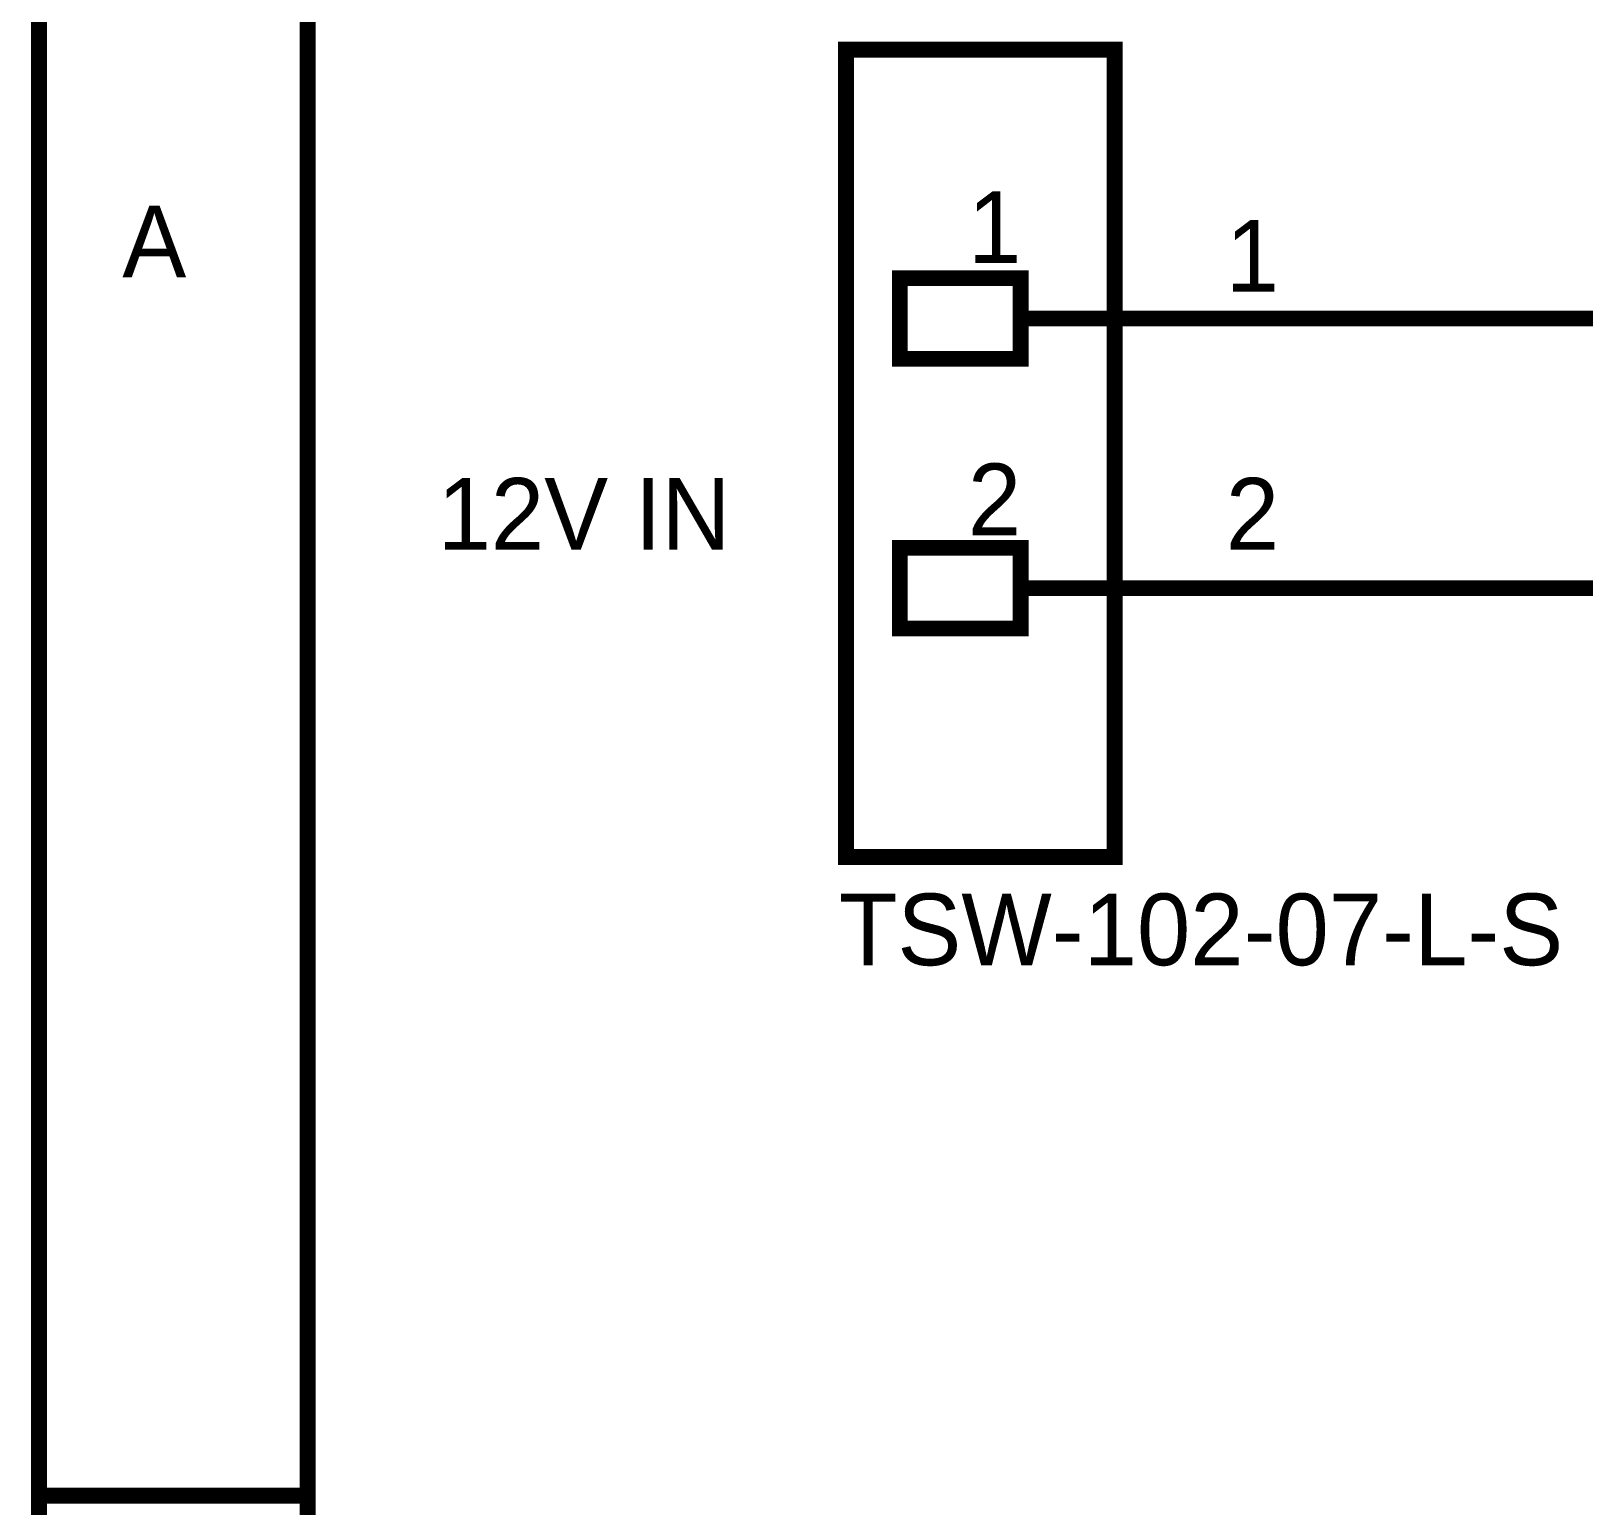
# Model space of a CAD drawing. Header units: inches. Extents: x 0 to 9.5, y -0.01 to 7.51.
# Drawn here: x -0.004 to 1.15, y 5.617 to 6.714 of the extents above; entities that cross this region are included whole.
import ezdxf

# ---------------------------------------------------------------- set-up
doc = ezdxf.new("R2010")
doc.units = ezdxf.units.IN
doc.header["$MEASUREMENT"] = 0
doc.layers.add('Sheet', color=255, linetype='Continuous')

msp = doc.modelspace()

# ---------------------------------------------------------------- linework, layer by layer
at = {"layer": 'Sheet'}
for points in [[(0.002, 7.5, 0.0118, 0.0118, 0), (9.4987, 7.5, 0.0118, 0.0118, 0), (9.4987, 0, 0.0118, 0.0118, 0), (0.002, 0, 0.0118, 0.0118, 0), (0.002, 7.5, 0.0118, 0.0118, 0)], [(0.002, 7.5, 0.0039, 0.0039, 0), (0.002, 0, 0.0039, 0.0039, 0), (9.4987, 0, 0.0039, 0.0039, 0), (9.4987, 7.5, 0.0039, 0.0039, 0), (0.002, 7.5, 0.0039, 0.0039, 0), (0.002, 7.5, 0.0039, 0.0039, 0)], [(0.2017, 7.2996, 0.0118, 0.0118, 0), (9.299, 7.2996, 0.0118, 0.0118, 0), (9.299, 0.1998, 0.0118, 0.0118, 0), (0.2017, 0.1998, 0.0118, 0.0118, 0), (0.2017, 7.2996, 0.0118, 0.0118, 0)], [(0.2017, 7.2996, 0.0039, 0.0039, 0), (0.2017, 0.1998, 0.0039, 0.0039, 0), (9.299, 0.1998, 0.0039, 0.0039, 0), (9.299, 7.2996, 0.0039, 0.0039, 0), (0.2017, 7.2996, 0.0039, 0.0039, 0), (0.2017, 7.2996, 0.0039, 0.0039, 0)], [(0.6017, 6.6997, 0.0118, 0.0118, 0), (0.8014, 6.6997, 0.0118, 0.0118, 0), (0.8014, 6.0997, 0.0118, 0.0118, 0), (0.6017, 6.0997, 0.0118, 0.0118, 0), (0.6017, 6.6997, 0.0118, 0.0118, 0)], [(0.6017, 6.6997, 0.0039, 0.0039, 0), (0.6017, 6.0997, 0.0039, 0.0039, 0), (0.8014, 6.0997, 0.0039, 0.0039, 0), (0.8014, 6.6997, 0.0039, 0.0039, 0), (0.6017, 6.6997, 0.0039, 0.0039, 0), (0.6017, 6.6997, 0.0039, 0.0039, 0)], [(0.6417, 6.5299, 0.0118, 0.0118, 0), (0.7315, 6.5299, 0.0118, 0.0118, 0), (0.7315, 6.4699, 0.0118, 0.0118, 0), (0.6417, 6.4699, 0.0118, 0.0118, 0), (0.6417, 6.5299, 0.0118, 0.0118, 0)], [(0.6417, 6.5299, 0.0039, 0.0039, 0), (0.6417, 6.4699, 0.0039, 0.0039, 0), (0.7315, 6.4699, 0.0039, 0.0039, 0), (0.7315, 6.5299, 0.0039, 0.0039, 0), (0.6417, 6.5299, 0.0039, 0.0039, 0), (0.6417, 6.5299, 0.0039, 0.0039, 0)], [(0.6417, 6.3295, 0.0118, 0.0118, 0), (0.7315, 6.3295, 0.0118, 0.0118, 0), (0.7315, 6.2695, 0.0118, 0.0118, 0), (0.6417, 6.2695, 0.0118, 0.0118, 0), (0.6417, 6.3295, 0.0118, 0.0118, 0)], [(0.6417, 6.3295, 0.0039, 0.0039, 0), (0.6417, 6.2695, 0.0039, 0.0039, 0), (0.7315, 6.2695, 0.0039, 0.0039, 0), (0.7315, 6.3295, 0.0039, 0.0039, 0), (0.6417, 6.3295, 0.0039, 0.0039, 0), (0.6417, 6.3295, 0.0039, 0.0039, 0)]]:
    msp.add_lwpolyline(points, format="xyseb", close=True, dxfattribs=at)
for points in [[(0.7315, 6.4999, 0.0118, 0.0118, 0), (0.8014, 6.4999, 0.0118, 0.0118, 0)], [(0.8014, 6.4999, 0.0118, 0.0118, 0), (1.0011, 6.4999, 0.0118, 0.0118, 0)], [(1.2015, 6.4999, 0.0118, 0.0118, 0), (1.0011, 6.4999, 0.0118, 0.0118, 0)], [(0.7315, 6.2995, 0.0118, 0.0118, 0), (0.8014, 6.2995, 0.0118, 0.0118, 0)], [(0.8014, 6.2995, 0.0118, 0.0118, 0), (1.0011, 6.2995, 0.0118, 0.0118, 0)], [(1.0011, 6.2995, 0.0118, 0.0118, 0), (1.3013, 6.2995, 0.0118, 0.0118, 0), (1.3013, 5.9, 0.0118, 0.0118, 0), (1.3013, 5.7994, 0.0118, 0.0118, 0)], [(0.002, 5.625, 0.0118, 0.0118, 0), (0.2017, 5.625, 0.0118, 0.0118, 0)]]:
    msp.add_lwpolyline(points, format="xyseb", dxfattribs=at)

# ---------------------------------------------------------------- texts
for s, height, p in [('1', 0.0533, (0.6923, 6.5412)), ('A', 0.0533, (0.0639, 6.5305)), ('1', 0.0533, (0.884, 6.5199)), ('12V IN', 0.05327, (0.2982, 6.3281)), ('2', 0.0533, (0.6923, 6.3388)), ('2', 0.0533, (0.884, 6.3281)), ('TSW-102-07-L-S', 0.053267, (0.5964, 6.0192))]:
    msp.add_text(s, height=height, dxfattribs=at).set_placement(p)

doc.saveas('drawing.dxf')
